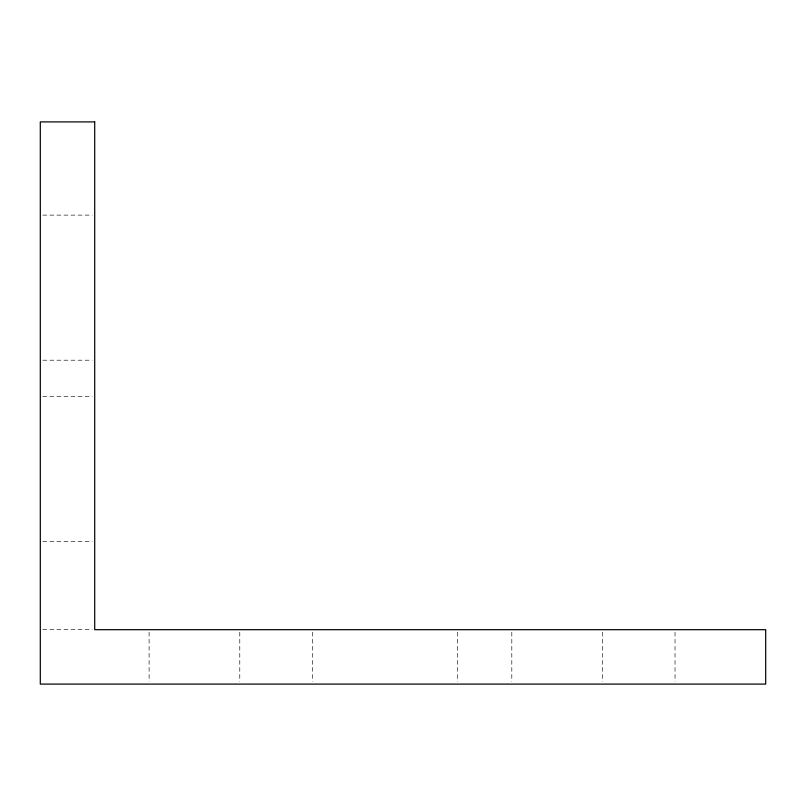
<?xml version="1.0" encoding="UTF-8"?>
<svg xmlns="http://www.w3.org/2000/svg" width="806" height="806" viewBox="0 0 806 806"><rect width="100%" height="100%" fill="white"/><g stroke="black" fill="none" stroke-linecap="round" stroke-linejoin="round"><path stroke-width="0.6" stroke-dasharray="4.03 3.02" d="M42.768 215.121L92.237 215.121M42.768 360.201L92.237 360.201M42.768 396.471L92.237 396.471M42.768 541.551L92.237 541.551M42.768 629.688L92.237 629.688M675.025 632.156L675.025 681.624M602.485 632.156L602.485 681.624M511.81 632.156L511.81 681.624M457.405 632.156L457.405 681.624M312.325 632.156L312.325 681.624M239.785 632.156L239.785 681.624M149.11 632.156L149.11 681.624"/><path stroke-width="1.21" d="M94.705 121.908L40.3 121.908L40.3 684.093L765.7 684.093L765.7 629.688L94.705 629.688L94.705 121.908"/></g></svg>
